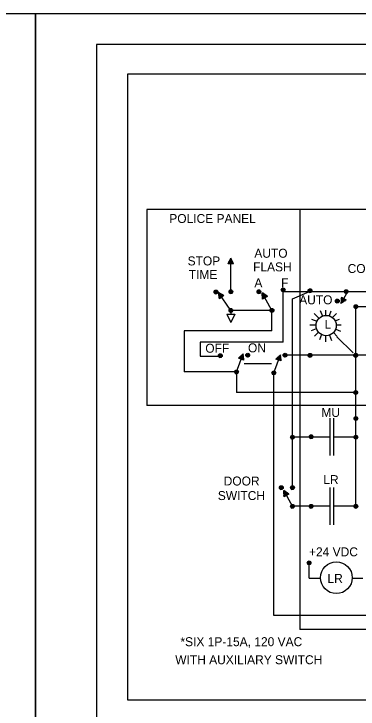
# Model space of a CAD drawing. Extents: x -1681 to 4975, y -177 to 1470.
# Drawn here: x -15.3 to 200, y 863.1 to 1297.9 of the extents above; entities that cross this region are included whole.
import ezdxf

# ---------------------------------------------------------------- set-up
doc = ezdxf.new("R2010")
doc.units = 0
for name, color, linetype in [('#plot_shape', 7, 'Continuous'), ('Level 1', 7, 'Continuous'), ('Level 2', 7, 'Continuous'), ('Level 6', 7, 'Continuous'), ('P_ODOT_PLAN_Border', 7, 'Continuous')]:
    doc.layers.add(name, color=color, linetype=linetype)

msp = doc.modelspace()

# ---------------------------------------------------------------- linework, layer by layer
at = {"layer": '#plot_shape'}
for points in [[(-1.83, 0), (-1.83, 1297.9), (-841.64, 1297.9), (-841.64, 0)], [(837.99, 0), (837.99, 1297.9), (-1.83, 1297.9), (-1.83, 0)]]:
    msp.add_lwpolyline(points, close=True, dxfattribs=at)
at = {"layer": 'Level 1'}
for p, q in [((67.87, 1175.51), (67.87, 1052.99)), ((436.6, 1175.51), (67.87, 1175.51)), ((163.55, 1175.51), (163.55, 912.96)), ((118.66, 1141.65), (120.38, 1145.16)), ((119.68, 1141.65), (119.68, 1143.72)), ((119.91, 1141.65), (119.91, 1144.21)), ((120.14, 1141.65), (120.14, 1144.67)), ((120.38, 1145.17), (120.38, 1141.65)), ((120.38, 1124), (120.38, 1145.17)), ((122.09, 1141.65), (120.38, 1145.15)), ((120.61, 1141.65), (120.61, 1144.67)), ((120.84, 1141.65), (120.84, 1144.21)), ((121.08, 1141.65), (121.08, 1143.72)), ((122.09, 1141.65), (118.66, 1141.65)), ((118.98, 1141.65), (118.98, 1142.3)), ((119.21, 1141.65), (119.21, 1142.78)), ((119.44, 1141.65), (119.44, 1143.26)), ((121.31, 1141.66), (121.31, 1143.24)), ((121.54, 1142.78), (121.54, 1141.65)), ((121.78, 1141.65), (121.78, 1142.3)), ((152.05, 1125.81), (153.81, 1126.23)), ((152.19, 1126.03), (153.53, 1126.37)), ((109.93, 1123.96), (112.13, 1124.52)), ((109.97, 1124.23), (111.99, 1124.73)), ((109.97, 1123.73), (112.24, 1124.29)), ((110.04, 1124.48), (111.8, 1124.9)), ((110.04, 1123.5), (112.27, 1124.04)), ((110.17, 1123.27), (112.25, 1123.76)), ((110.18, 1124.7), (111.52, 1125.04)), ((110.37, 1123.09), (112.14, 1123.46)), ((110.68, 1122.9), (111.92, 1123.15)), ((112.72, 1123.67), (114.71, 1120.77)), ((120.38, 1112.5), (112.72, 1123.67)), ((113.29, 1119.79), (112.72, 1123.66)), ((116.12, 1121.74), (112.73, 1123.65)), ((114.51, 1120.63), (112.8, 1123.13)), ((114.32, 1120.5), (112.88, 1122.61)), ((114.13, 1120.37), (112.96, 1122.08)), ((114.9, 1120.9), (113.19, 1123.39)), ((116.12, 1121.74), (113.29, 1119.79)), ((115.09, 1121.03), (113.65, 1123.13)), ((115.28, 1121.16), (114.12, 1122.86)), ((115.47, 1121.3), (114.58, 1122.6)), ((115.03, 1122.35), (115.67, 1121.42)), ((115.86, 1121.55), (115.49, 1122.09)), ((119.27, 1124.13), (121.46, 1124.68)), ((119.3, 1124.39), (121.33, 1124.89)), ((119.3, 1123.9), (121.57, 1124.45)), ((119.38, 1124.64), (121.13, 1125.07)), ((119.38, 1123.67), (121.6, 1124.2)), ((119.5, 1123.43), (121.58, 1123.93)), ((119.51, 1124.86), (120.86, 1125.2)), ((119.71, 1123.25), (121.47, 1123.62)), ((120.01, 1123.06), (121.25, 1123.32)), ((136.77, 1124.13), (138.97, 1124.68)), ((136.81, 1124.39), (138.83, 1124.89)), ((136.81, 1123.9), (139.08, 1124.45)), ((136.88, 1124.64), (138.64, 1125.07)), ((136.88, 1123.67), (139.1, 1124.2)), ((137.01, 1123.43), (139.09, 1123.93)), ((137.02, 1124.86), (138.36, 1125.2)), ((137.21, 1123.25), (138.98, 1123.62)), ((137.51, 1123.06), (138.76, 1123.32)), ((140.09, 1123.51), (141.76, 1120.41)), ((146.05, 1112.5), (140.09, 1123.51)), ((140.25, 1119.59), (140.09, 1123.5)), ((143.27, 1121.23), (140.1, 1123.49)), ((141.56, 1120.3), (140.12, 1122.96)), ((141.35, 1120.19), (140.13, 1122.44)), ((141.15, 1120.08), (140.16, 1121.9)), ((141.97, 1120.52), (140.53, 1123.18)), ((142.17, 1120.64), (140.96, 1122.88)), ((142.38, 1120.75), (141.39, 1122.56)), ((142.58, 1120.86), (141.83, 1122.25)), ((142.25, 1121.96), (142.79, 1120.97)), ((151.94, 1125.3), (154.14, 1125.85)), ((151.98, 1125.56), (154, 1126.06)), ((151.98, 1125.07), (154.25, 1125.62)), ((152.05, 1124.84), (154.27, 1125.37)), ((152.18, 1124.6), (154.26, 1125.09)), ((152.38, 1124.42), (154.15, 1124.79)), ((152.68, 1124.23), (153.92, 1124.49)), ((153.05, 1092.66), (153.05, 1124.17)), ((281.41, 1124.17), (153.05, 1124.17)), ((158.89, 1119.67), (169.62, 1124.27)), ((168.73, 1124.78), (170.93, 1125.34)), ((168.77, 1125.05), (170.79, 1125.55)), ((168.77, 1124.56), (171.04, 1125.11)), ((168.84, 1125.3), (170.6, 1125.72)), ((168.84, 1124.33), (171.06, 1124.86)), ((168.97, 1124.09), (171.05, 1124.58)), ((168.98, 1125.52), (170.32, 1125.86)), ((169.17, 1123.91), (170.94, 1124.28)), ((169.47, 1123.72), (170.71, 1123.98)), ((193.42, 1124), (189.22, 1116.84)), ((191.36, 1124.24), (193.56, 1124.79)), ((191.4, 1124.5), (193.42, 1125)), ((191.4, 1124.01), (193.67, 1124.56)), ((191.47, 1124.75), (193.23, 1125.17)), ((191.47, 1123.78), (193.69, 1124.31)), ((191.6, 1123.54), (193.68, 1124.03)), ((191.61, 1124.97), (192.95, 1125.31)), ((191.8, 1123.36), (193.57, 1123.73)), ((192.1, 1123.17), (193.34, 1123.43)), ((113.94, 1120.24), (113.03, 1121.56)), ((113.74, 1120.1), (113.1, 1121.04)), ((113.55, 1119.97), (113.18, 1120.51)), ((140.94, 1119.97), (140.18, 1121.38)), ((140.74, 1119.86), (140.2, 1120.85)), ((140.53, 1119.74), (140.22, 1120.32)), ((143.27, 1121.23), (140.25, 1119.59)), ((142.99, 1121.08), (142.68, 1121.65)), ((158.89, 1001.62), (158.89, 1119.67)), ((185.78, 1118.29), (187.98, 1118.85)), ((185.82, 1118.56), (187.84, 1119.06)), ((185.82, 1118.06), (188.09, 1118.62)), ((185.89, 1118.81), (187.65, 1119.23)), ((185.89, 1117.83), (188.11, 1118.37)), ((186.02, 1117.59), (188.1, 1118.09)), ((186.03, 1119.03), (187.37, 1119.37)), ((186.22, 1117.42), (187.99, 1117.79)), ((186.52, 1117.23), (187.76, 1117.48)), ((189.22, 1116.84), (191, 1119.87)), ((192.48, 1119), (189.22, 1116.85)), ((189.52, 1120.74), (189.23, 1116.85)), ((190.8, 1119.99), (189.27, 1117.38)), ((190.6, 1120.11), (189.31, 1117.91)), ((190.4, 1120.23), (189.35, 1118.45)), ((190.2, 1120.34), (189.39, 1118.98)), ((189.43, 1119.49), (190, 1120.46)), ((189.8, 1120.59), (189.47, 1120.02)), ((189.52, 1120.74), (192.48, 1119)), ((191.2, 1119.76), (189.68, 1117.15)), ((191.41, 1119.64), (190.11, 1117.43)), ((191.61, 1119.52), (190.56, 1117.73)), ((191.81, 1119.4), (191, 1118.02)), ((192.01, 1119.28), (191.44, 1118.31)), ((192.21, 1119.17), (191.88, 1118.61)), ((119.3, 1112.73), (121.33, 1113.22)), ((119.38, 1112.97), (121.13, 1113.4)), ((119.51, 1113.2), (120.86, 1113.54)), ((144.97, 1112.73), (147, 1113.22)), ((145.05, 1112.97), (146.8, 1113.4)), ((145.19, 1113.2), (146.53, 1113.54)), ((197.45, 1114.79), (199.64, 1115.35)), ((197.48, 1115.06), (199.51, 1115.56)), ((197.48, 1114.56), (199.76, 1115.12)), ((197.56, 1115.31), (199.31, 1115.73)), ((197.56, 1114.33), (199.78, 1114.87)), ((197.69, 1114.09), (199.76, 1114.59)), ((197.7, 1115.53), (199.04, 1115.87)), ((197.89, 1113.92), (199.65, 1114.29)), ((198.19, 1113.73), (199.43, 1113.98)), ((198.56, 989.97), (198.56, 1114.83)), ((198.56, 1114.83), (248.74, 1114.83)), ((117.81, 1110.16), (120.39, 1104.91)), ((117.81, 1110.16), (122.97, 1110.16)), ((119.27, 1112.46), (121.46, 1113.01)), ((119.3, 1112.23), (121.57, 1112.78)), ((119.38, 1112), (121.6, 1112.53)), ((119.5, 1111.76), (121.58, 1112.26)), ((119.71, 1111.59), (121.47, 1111.95)), ((120.01, 1111.39), (121.25, 1111.65)), ((120.38, 1112.5), (120.38, 1110.19)), ((146.05, 1112.5), (120.38, 1112.5)), ((122.97, 1110.16), (120.39, 1104.89)), ((144.94, 1112.46), (147.14, 1113.01)), ((144.97, 1112.23), (147.25, 1112.78)), ((145.05, 1112), (147.27, 1112.53)), ((145.18, 1111.76), (147.25, 1112.26)), ((145.38, 1111.59), (147.14, 1111.95)), ((145.68, 1111.39), (146.92, 1111.65)), ((146.05, 1099.66), (146.05, 1112.5)), ((172.55, 1110.44), (175.58, 1107.43)), ((176.3, 1112.31), (177.63, 1108.8)), ((179.55, 1112.63), (179.56, 1109.25)), ((182.99, 1111.97), (181.84, 1109.08)), ((186.4, 1110.59), (183.98, 1108.06)), ((170.83, 1107.03), (174.2, 1105.63)), ((185.64, 1105.86), (188.3, 1106.93)), ((169.77, 1103.43), (173.65, 1103.43)), ((170.9, 1099.9), (173.89, 1101.11)), ((186, 1100.74), (188.87, 1099.55)), ((186.37, 1103.43), (189.43, 1103.43)), ((91.21, 1099.66), (91.21, 1073.99)), ((146.05, 1099.66), (91.21, 1099.66)), ((175.17, 1098.84), (172.77, 1096.33)), ((177.15, 1097.31), (175.83, 1094.02)), ((179.58, 1096.65), (179.59, 1092.8)), ((182.09, 1096.95), (183.34, 1093.64)), ((184.51, 1098.55), (186.9, 1096.18)), ((196.92, 1085.9), (186.59, 1095.96)), ((101.12, 1092.66), (101.12, 1083.91)), ((153.05, 1092.66), (101.12, 1092.66)), ((101.12, 1083.91), (112.79, 1083.91)), ((112.64, 1084.12), (114.84, 1084.67)), ((112.68, 1084.38), (114.7, 1084.88)), ((112.68, 1083.89), (114.95, 1084.44)), ((112.75, 1084.63), (114.51, 1085.06)), ((112.75, 1083.66), (114.98, 1084.19)), ((112.88, 1083.42), (114.96, 1083.92)), ((112.89, 1084.85), (114.23, 1085.19)), ((113.09, 1083.24), (114.85, 1083.61)), ((113.39, 1083.05), (114.63, 1083.31)), ((123.88, 1073.99), (128.11, 1085.33)), ((125.27, 1082.63), (128.11, 1085.32)), ((128.49, 1081.43), (125.27, 1082.63)), ((125.56, 1082.52), (125.79, 1083.13)), ((125.78, 1082.44), (126.18, 1083.5)), ((126, 1082.36), (126.56, 1083.86)), ((126.22, 1082.28), (126.95, 1084.22)), ((126.44, 1082.2), (127.33, 1084.59)), ((126.66, 1082.12), (127.71, 1084.95)), ((128.11, 1085.33), (126.88, 1082.03)), ((127.1, 1081.95), (128.15, 1084.78)), ((127.31, 1081.87), (128.21, 1084.26)), ((127.53, 1081.79), (128.25, 1083.72)), ((127.75, 1081.71), (128.31, 1083.19)), ((128.36, 1082.68), (127.97, 1081.63)), ((128.49, 1081.43), (128.1, 1085.31)), ((129.77, 1084.45), (131.97, 1085.01)), ((129.8, 1084.72), (131.83, 1085.22)), ((129.8, 1084.22), (132.08, 1084.78)), ((129.88, 1084.97), (131.63, 1085.39)), ((129.88, 1083.99), (132.1, 1084.53)), ((130.01, 1083.76), (132.09, 1084.25)), ((130.02, 1085.19), (131.36, 1085.53)), ((130.21, 1083.58), (131.97, 1083.95)), ((130.51, 1083.39), (131.75, 1083.65)), ((147.22, 1073.41), (151.45, 1084.74)), ((148.6, 1082.05), (151.44, 1084.74)), ((149.12, 1081.86), (149.52, 1082.92)), ((149.34, 1081.78), (149.9, 1083.28)), ((149.56, 1081.7), (150.28, 1083.64)), ((149.78, 1081.61), (150.67, 1084.01)), ((150, 1081.53), (151.05, 1084.36)), ((151.45, 1084.74), (150.21, 1081.45)), ((150.43, 1081.37), (151.49, 1084.2)), ((150.65, 1081.29), (151.54, 1083.68)), ((150.87, 1081.21), (151.59, 1083.14)), ((151.09, 1081.13), (151.64, 1082.61)), ((151.83, 1080.85), (151.44, 1084.73)), ((153.11, 1084.45), (155.3, 1085.01)), ((153.14, 1084.72), (155.17, 1085.22)), ((153.14, 1084.22), (155.41, 1084.78)), ((153.22, 1084.97), (154.97, 1085.39)), ((153.22, 1083.99), (155.44, 1084.53)), ((153.34, 1083.76), (155.42, 1084.25)), ((153.35, 1085.19), (154.7, 1085.53)), ((153.55, 1083.58), (155.31, 1083.95)), ((153.85, 1083.39), (155.09, 1083.65)), ((310.81, 1084.49), (154.16, 1084.49)), ((168.73, 1084.36), (170.93, 1084.91)), ((168.77, 1084.63), (170.79, 1085.12)), ((168.77, 1084.13), (171.04, 1084.68)), ((168.84, 1084.87), (170.6, 1085.3)), ((168.84, 1083.9), (171.06, 1084.43)), ((168.97, 1083.66), (171.05, 1084.16)), ((168.98, 1085.09), (170.32, 1085.43)), ((169.17, 1083.49), (170.94, 1083.85)), ((169.47, 1083.29), (170.71, 1083.55)), ((197.29, 1084.36), (199.49, 1084.91)), ((197.33, 1084.63), (199.35, 1085.12)), ((197.33, 1084.13), (199.6, 1084.68)), ((197.4, 1084.87), (199.16, 1085.3)), ((197.4, 1083.9), (199.63, 1084.43)), ((197.53, 1083.66), (199.61, 1084.16)), ((197.54, 1085.09), (198.88, 1085.43)), ((197.73, 1083.49), (199.5, 1083.85)), ((198.04, 1083.29), (199.28, 1083.55)), ((128.19, 1081.54), (128.42, 1082.15)), ((128.83, 1079.36), (145.76, 1079.36)), ((151.83, 1080.85), (148.6, 1082.05)), ((148.9, 1081.94), (149.13, 1082.55)), ((151.7, 1082.1), (151.31, 1081.04)), ((151.53, 1080.96), (151.75, 1081.57)), ((123.88, 1073.99), (91.21, 1073.99)), ((122.77, 1073.95), (124.96, 1074.5)), ((122.8, 1074.22), (124.83, 1074.72)), ((122.8, 1073.72), (125.07, 1074.27)), ((122.88, 1074.47), (124.63, 1074.89)), ((122.88, 1073.49), (125.1, 1074.03)), ((123.01, 1074.69), (124.36, 1075.03)), ((123.88, 1073.99), (123.88, 1061.15)), ((146.1, 1073.37), (148.3, 1073.92)), ((146.14, 1073.64), (148.16, 1074.13)), ((146.21, 1073.88), (147.97, 1074.31)), ((146.35, 1074.1), (147.7, 1074.44)), ((123.01, 1073.25), (125.08, 1073.75)), ((123.21, 1073.08), (124.97, 1073.45)), ((123.51, 1072.89), (124.75, 1073.14)), ((146.14, 1073.14), (148.41, 1073.69)), ((146.21, 1072.91), (148.44, 1073.44)), ((146.34, 1072.67), (148.42, 1073.17)), ((146.55, 1072.5), (148.31, 1072.86)), ((146.85, 1072.3), (148.09, 1072.56)), ((147.22, 921.71), (147.22, 1073.41)), ((198.4, 1061.15), (123.88, 1061.15)), ((197.29, 1061.12), (199.49, 1061.67)), ((197.33, 1061.38), (199.35, 1061.88)), ((197.33, 1060.89), (199.6, 1061.44)), ((197.4, 1061.63), (199.16, 1062.05)), ((197.4, 1060.66), (199.63, 1061.19)), ((197.53, 1060.42), (199.61, 1060.91)), ((197.54, 1061.85), (198.88, 1062.19)), ((197.73, 1060.24), (199.5, 1060.61)), ((198.04, 1060.05), (199.28, 1060.31)), ((436.6, 1052.99), (67.87, 1052.99)), ((182.22, 1045.03), (182.22, 1021.7)), ((184.53, 1045.03), (184.53, 1021.7)), ((197.45, 1044.89), (199.64, 1045.44)), ((197.48, 1045.16), (199.51, 1045.65)), ((197.48, 1044.66), (199.76, 1045.21)), ((197.56, 1045.41), (199.31, 1045.83)), ((197.56, 1044.43), (199.78, 1044.96)), ((197.69, 1044.19), (199.76, 1044.69)), ((197.7, 1045.63), (199.04, 1045.97)), ((197.89, 1044.02), (199.65, 1044.38)), ((198.19, 1043.82), (199.43, 1044.08)), ((157.77, 1033.11), (159.97, 1033.66)), ((157.81, 1033.38), (159.83, 1033.87)), ((157.81, 1032.88), (160.08, 1033.43)), ((157.88, 1033.63), (159.64, 1034.05)), ((157.88, 1032.65), (160.11, 1033.19)), ((158.01, 1032.41), (160.09, 1032.91)), ((158.02, 1033.85), (159.36, 1034.19)), ((158.21, 1032.24), (159.98, 1032.61)), ((158.52, 1032.04), (159.76, 1032.3)), ((182.14, 1033.26), (158.89, 1033.26)), ((169.5, 1033.44), (171.7, 1033.99)), ((169.53, 1033.71), (171.56, 1034.2)), ((169.53, 1033.21), (171.81, 1033.76)), ((169.61, 1033.96), (171.36, 1034.38)), ((169.61, 1032.98), (171.83, 1033.51)), ((169.74, 1032.74), (171.81, 1033.24)), ((169.75, 1034.18), (171.09, 1034.52)), ((169.94, 1032.57), (171.7, 1032.94)), ((170.24, 1032.37), (171.48, 1032.63)), ((198.56, 1033.26), (184.56, 1033.26)), ((197.45, 1033.22), (199.64, 1033.77)), ((197.48, 1033.49), (199.51, 1033.98)), ((197.48, 1032.99), (199.76, 1033.54)), ((197.56, 1033.74), (199.31, 1034.16)), ((197.56, 1032.76), (199.78, 1033.29)), ((197.69, 1032.52), (199.76, 1033.02)), ((197.7, 1033.96), (199.04, 1034.3)), ((197.89, 1032.35), (199.65, 1032.72)), ((198.19, 1032.15), (199.43, 1032.41)), ((150.77, 1001.58), (152.97, 1002.14)), ((150.81, 1001.85), (152.83, 1002.35)), ((150.81, 1001.35), (153.08, 1001.91)), ((150.88, 1002.1), (152.64, 1002.52)), ((150.88, 1001.12), (153.11, 1001.66)), ((151.01, 1000.88), (153.09, 1001.38)), ((151.02, 1002.32), (152.36, 1002.66)), ((151.21, 1000.71), (152.98, 1001.08)), ((151.52, 1000.52), (152.76, 1000.77)), ((157.77, 1001.58), (159.97, 1002.14)), ((157.81, 1001.85), (159.83, 1002.35)), ((157.81, 1001.35), (160.08, 1001.91)), ((157.88, 1002.1), (159.64, 1002.52)), ((157.88, 1001.12), (160.11, 1001.66)), ((158.01, 1000.88), (160.09, 1001.38)), ((158.02, 1002.32), (159.36, 1002.66)), ((158.21, 1000.71), (159.98, 1001.08)), ((158.52, 1000.52), (159.76, 1000.77)), ((182.22, 1001.64), (182.22, 978.3)), ((184.56, 1001.64), (184.56, 978.3)), ((153.47, 999.86), (155.16, 996.78)), ((158.89, 989.97), (153.47, 999.86)), ((153.65, 995.95), (153.48, 999.86)), ((156.67, 997.6), (153.48, 999.85)), ((154.95, 996.66), (153.5, 999.31)), ((154.75, 996.55), (153.52, 998.79)), ((154.54, 996.44), (153.55, 998.26)), ((154.34, 996.33), (153.57, 997.74)), ((154.14, 996.22), (153.59, 997.21)), ((153.93, 996.1), (153.62, 996.67)), ((156.67, 997.6), (153.65, 995.95)), ((155.36, 996.89), (153.91, 999.54)), ((155.57, 997), (154.34, 999.24)), ((155.77, 997.11), (154.78, 998.92)), ((155.98, 997.23), (155.22, 998.62)), ((155.64, 998.32), (156.18, 997.34)), ((156.39, 997.44), (156.08, 998.02)), ((157.77, 989.94), (159.97, 990.49)), ((157.81, 990.2), (159.83, 990.7)), ((157.81, 989.71), (160.08, 990.26)), ((157.88, 990.45), (159.64, 990.87)), ((157.88, 989.48), (160.11, 990.01)), ((158.01, 989.24), (160.09, 989.73)), ((158.02, 990.67), (159.36, 991.01)), ((158.21, 989.06), (159.98, 989.43)), ((158.52, 988.87), (159.76, 989.13)), ((182.25, 989.97), (158.89, 989.97)), ((169.44, 989.94), (171.64, 990.49)), ((169.48, 990.2), (171.5, 990.7)), ((169.48, 989.71), (171.75, 990.26)), ((169.55, 990.45), (171.31, 990.87)), ((169.55, 989.48), (171.78, 990.01)), ((169.68, 989.24), (171.76, 989.73)), ((169.69, 990.67), (171.03, 991.01)), ((169.88, 989.06), (171.65, 989.43)), ((170.19, 988.87), (171.43, 989.13)), ((198.56, 989.97), (184.56, 989.97)), ((197.45, 989.94), (199.64, 990.49)), ((197.48, 990.2), (199.51, 990.7)), ((197.48, 989.71), (199.76, 990.26)), ((197.56, 990.45), (199.31, 990.87)), ((197.56, 989.48), (199.78, 990.01)), ((197.69, 989.24), (199.76, 989.73)), ((197.7, 990.67), (199.04, 991.01)), ((197.89, 989.06), (199.65, 989.43)), ((198.19, 988.87), (199.43, 989.13)), ((168.16, 954.55), (170.36, 955.1)), ((168.2, 954.81), (170.22, 955.31)), ((168.2, 954.32), (170.47, 954.87)), ((168.28, 955.06), (170.03, 955.48)), ((168.28, 954.09), (170.5, 954.62)), ((168.4, 953.85), (170.48, 954.34)), ((168.41, 955.28), (169.76, 955.62)), ((168.61, 953.67), (170.37, 954.04)), ((168.91, 953.48), (170.15, 953.74)), ((169.39, 945.05), (169.39, 954.38)), ((169.39, 945.05), (175.99, 945.05)), ((196.35, 945.05), (202.92, 945.05)), ((326.92, 921.71), (147.22, 921.71)), ((436.6, 912.96), (163.55, 912.96))]:
    msp.add_line(p, q, dxfattribs=at)
for centre, radius in [((153.12, 1125.32), 1.17), ((111.11, 1123.99), 1.17), ((120.44, 1124.16), 1.17), ((137.95, 1124.16), 1.17), ((169.91, 1124.81), 1.17), ((192.54, 1124.26), 1.17), ((186.96, 1118.32), 1.17), ((120.44, 1112.49), 1.17), ((146.11, 1112.49), 1.17), ((198.62, 1114.82), 1.17), ((180.01, 1102.98), 6.35), ((113.82, 1084.15), 1.17), ((130.95, 1084.48), 1.17), ((154.28, 1084.48), 1.17), ((169.91, 1084.39), 1.17), ((198.47, 1084.39), 1.17), ((123.94, 1073.98), 1.17), ((147.28, 1073.4), 1.17), ((198.47, 1061.14), 1.17), ((198.62, 1044.92), 1.17), ((158.95, 1033.14), 1.17), ((170.67, 1033.47), 1.17), ((198.62, 1033.25), 1.17), ((151.95, 1001.61), 1.17), ((158.95, 1001.61), 1.17), ((158.95, 989.96), 1.17), ((170.62, 989.96), 1.17), ((198.62, 989.96), 1.17), ((169.34, 954.57), 1.17), ((186.43, 945.27), 9.92)]:
    msp.add_circle(centre, radius, dxfattribs=at)
at = {"layer": 'Level 6'}
msp.add_lwpolyline([(780.36, 1260.34), (780.36, 868.69), (55.93, 868.69), (55.93, 1260.34)], close=True, dxfattribs=at)
at = {"layer": 'P_ODOT_PLAN_Border'}
msp.add_lwpolyline([(799.81, 57.26), (799.81, 1278.81), (36.34, 1278.81), (36.34, 57.26)], close=True, dxfattribs=at)

# ---------------------------------------------------------------- texts
at = {"layer": 'Level 1'}
for s, p in [('AUTO', (135.08, 1145.4)), ('STOP', (93.36, 1140.6)), ('FLASH', (134.31, 1136.88)), ('TIME', (94.08, 1132.08))]:
    msp.add_text(s, height=5.601, dxfattribs=at).set_placement(p)
at = {"layer": 'Level 2'}
for s, height, p in [('POLICE PANEL', 5.601, (81.91, 1167.12)), ('CONTROLLER', 5.601, (193.43, 1135.84)), ('A', 5.6, (135.12, 1126.96)), ('F', 5.6, (151.81, 1126.96)), ('AUTO', 5.601, (163.14, 1116.28)), ('L', 5.49, (179.05, 1100.99)), ('OFF', 5.601, (104.43, 1085.98)), ('ON', 5.601, (131.12, 1086.23)), ('MU', 5.601, (177.02, 1045.84)), ('LR', 5.601, (178.23, 1003.82)), ('DOOR', 5.601, (115.92, 1002.96)), ('SWITCH', 5.601, (112.25, 993.86)), ('+24 VDC', 5.601, (169.27, 958.67)), ('LR', 5.601, (180.83, 942.02)), ('*SIX 1P-15A, 120 VAC', 5.601, (88.87, 902.47)), ('WITH AUXILIARY SWITCH', 5.601, (85.63, 891.2))]:
    msp.add_text(s, height=height, dxfattribs=at).set_placement(p)

doc.saveas('drawing.dxf')
